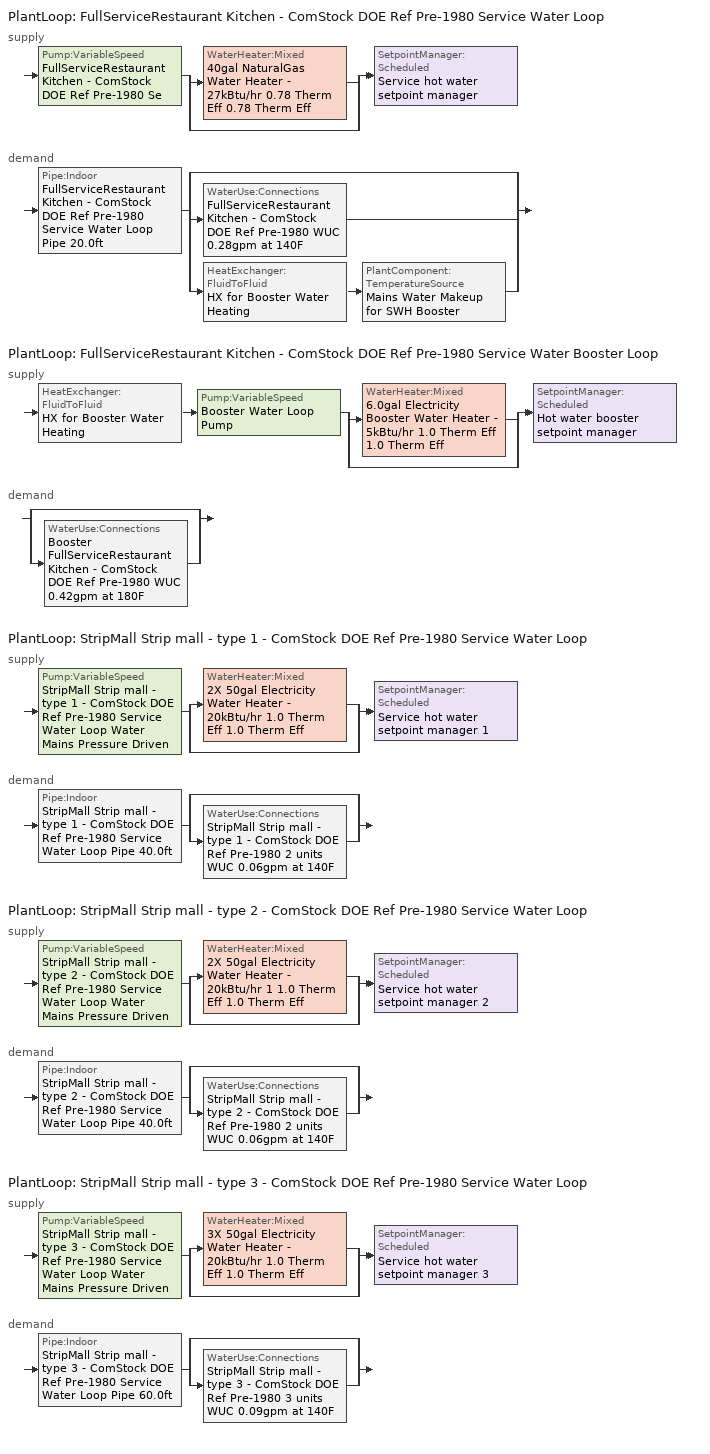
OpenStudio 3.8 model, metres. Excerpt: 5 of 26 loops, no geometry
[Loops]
PlantLoop 'FullServiceRestaurant Kitchen - ComStock DOE Ref Pre-1980 Service Water Loop'
 supply: Pump:VariableSpeed 'FullServiceRestaurant Kitchen - ComStock DOE Ref Pre-1980 Service Water Loop Water Mains Pressure Driven' > split
  | WaterHeater:Mixed '40gal NaturalGas Water Heater - 27kBtu/hr 0.78 Therm Eff 0.78 Therm Eff'
  | bypass
  join > SetpointManager:Scheduled 'Service hot water setpoint manager'
 demand: Pipe:Indoor 'FullServiceRestaurant Kitchen - ComStock DOE Ref Pre-1980 Service Water Loop Pipe 20.0ft' > split
  | bypass
  | WaterUse:Connections 'FullServiceRestaurant Kitchen - ComStock DOE Ref Pre-1980 WUC 0.28gpm at 140F'
  | HeatExchanger:FluidToFluid 'HX for Booster Water Heating' > PlantComponent:TemperatureSource 'Mains Water Makeup for SWH Booster'
PlantLoop 'FullServiceRestaurant Kitchen - ComStock DOE Ref Pre-1980 Service Water Booster Loop'
 supply: HeatExchanger:FluidToFluid 'HX for Booster Water Heating' > Pump:VariableSpeed 'Booster Water Loop Pump' > split
  | WaterHeater:Mixed '6.0gal Electricity Booster Water Heater - 5kBtu/hr 1.0 Therm Eff 1.0 Therm Eff'
  | bypass
  join > SetpointManager:Scheduled 'Hot water booster setpoint manager'
 demand: split
  | bypass
  | WaterUse:Connections 'Booster FullServiceRestaurant Kitchen - ComStock DOE Ref Pre-1980 WUC 0.42gpm at 180F'
PlantLoop 'StripMall Strip mall - type 1 - ComStock DOE Ref Pre-1980 Service Water Loop'
 supply: Pump:VariableSpeed 'StripMall Strip mall - type 1 - ComStock DOE Ref Pre-1980 Service Water Loop Water Mains Pressure Driven' > split
  | WaterHeater:Mixed '2X 50gal Electricity Water Heater - 20kBtu/hr 1.0 Therm Eff 1.0 Therm Eff'
  | bypass
  join > SetpointManager:Scheduled 'Service hot water setpoint manager 1'
 demand: Pipe:Indoor 'StripMall Strip mall - type 1 - ComStock DOE Ref Pre-1980 Service Water Loop Pipe 40.0ft' > split
  | bypass
  | WaterUse:Connections 'StripMall Strip mall - type 1 - ComStock DOE Ref Pre-1980 2 units WUC 0.06gpm at 140F'
PlantLoop 'StripMall Strip mall - type 2 - ComStock DOE Ref Pre-1980 Service Water Loop'
 supply: Pump:VariableSpeed 'StripMall Strip mall - type 2 - ComStock DOE Ref Pre-1980 Service Water Loop Water Mains Pressure Driven' > split
  | WaterHeater:Mixed '2X 50gal Electricity Water Heater - 20kBtu/hr 1 1.0 Therm Eff 1.0 Therm Eff'
  | bypass
  join > SetpointManager:Scheduled 'Service hot water setpoint manager 2'
 demand: Pipe:Indoor 'StripMall Strip mall - type 2 - ComStock DOE Ref Pre-1980 Service Water Loop Pipe 40.0ft' > split
  | bypass
  | WaterUse:Connections 'StripMall Strip mall - type 2 - ComStock DOE Ref Pre-1980 2 units WUC 0.06gpm at 140F'
PlantLoop 'StripMall Strip mall - type 3 - ComStock DOE Ref Pre-1980 Service Water Loop'
 supply: Pump:VariableSpeed 'StripMall Strip mall - type 3 - ComStock DOE Ref Pre-1980 Service Water Loop Water Mains Pressure Driven' > split
  | WaterHeater:Mixed '3X 50gal Electricity Water Heater - 20kBtu/hr 1.0 Therm Eff 1.0 Therm Eff'
  | bypass
  join > SetpointManager:Scheduled 'Service hot water setpoint manager 3'
 demand: Pipe:Indoor 'StripMall Strip mall - type 3 - ComStock DOE Ref Pre-1980 Service Water Loop Pipe 60.0ft' > split
  | bypass
  | WaterUse:Connections 'StripMall Strip mall - type 3 - ComStock DOE Ref Pre-1980 3 units WUC 0.09gpm at 140F'
[SizingPeriod:DesignDay] Barometric Pressure {Pa}=100380; Rain Indicator=No; Snow Indicator=No; Day of Month=21; Daylight Saving Time Indicator=No; Humidity Condition Type=Wetbulb; Dry-Bulb Temperature Range Modifier Type=DefaultMultipliers
Name | Maximum Dry-Bulb Temperature {C} | Daily Dry-Bulb Temperature Range {deltaC} | Wind Speed {m/s} | Wind Direction {deg} | Sky Clearness | Month | Day Type | Wetbulb or DewPoint at Maximum Dry-Bulb {C} | Solar Model Indicator | ASHRAE Clear Sky Optical Depth for Beam Irradiance | ASHRAE Clear Sky Optical Depth for Diffuse Irradiance
Middleton Fld Ann Htg 99% Condns DB 1 | -2.5 | 0 | 0.9 | 320 | 0 | 1 | WinterDesignDay | -2.5 | ASHRAEClearSky
Middleton Fld Ann Htg 99.6% Condns DB 1 | -3.9 | 0 | 0.9 | 320 | 0 | 1 | WinterDesignDay | -3.9 | ASHRAEClearSky
Middleton Fld Ann Htg Wind 99% Condns WS=>MCDB 1 | 15.8 | 0 | 7.7 | 320 | 0 | 1 | WinterDesignDay | 15.8 | ASHRAEClearSky
Middleton Fld April .4% Condns DB=>MCWB 1 | 31.2 | 14.2 | 2.4 | 190 |  | 4 | SummerDesignDay | 20.7 | ASHRAETau | 0.377 | 2.377
Middleton Fld April .4% Condns WB=>MCDB 1 | 27 | 14.2 | 2.4 | 190 |  | 4 | SummerDesignDay | 23 | ASHRAETau | 0.377 | 2.377
Middleton Fld August .4% Condns DB=>MCWB 1 | 37.6 | 10.8 | 2.4 | 190 |  | 8 | SummerDesignDay | 24.6 | ASHRAETau | 0.424 | 2.319
Middleton Fld August .4% Condns WB=>MCDB 1 | 32.3 | 10.8 | 2.4 | 190 |  | 8 | SummerDesignDay | 27.5 | ASHRAETau | 0.424 | 2.319
Middleton Fld December .4% Condns DB=>MCWB 1 | 24.7 | 12.8 | 2.4 | 190 |  | 12 | SummerDesignDay | 18.9 | ASHRAETau | 0.347 | 2.636
Middleton Fld December .4% Condns WB=>MCDB 1 | 22.3 | 12.8 | 2.4 | 190 |  | 12 | SummerDesignDay | 20.7 | ASHRAETau | 0.347 | 2.636
Middleton Fld February .4% Condns DB=>MCWB 1 | 25.2 | 13.2 | 2.4 | 190 |  | 2 | SummerDesignDay | 17.3 | ASHRAETau | 0.353 | 2.549
Middleton Fld February .4% Condns WB=>MCDB 1 | 22.9 | 13.2 | 2.4 | 190 |  | 2 | SummerDesignDay | 20.1 | ASHRAETau | 0.353 | 2.549
Middleton Fld January .4% Condns DB=>MCWB 1 | 24.1 | 12.5 | 2.4 | 190 |  | 1 | SummerDesignDay | 18.9 | ASHRAETau | 0.345 | 2.633
Middleton Fld January .4% Condns WB=>MCDB 1 | 23.3 | 12.5 | 2.4 | 190 |  | 1 | SummerDesignDay | 20.6 | ASHRAETau | 0.345 | 2.633
Middleton Fld July .4% Condns DB=>MCWB 1 | 37.2 | 11.2 | 2.4 | 190 |  | 7 | SummerDesignDay | 24.2 | ASHRAETau | 0.452 | 2.206
Middleton Fld July .4% Condns WB=>MCDB 1 | 32 | 11.2 | 2.4 | 190 |  | 7 | SummerDesignDay | 27.4 | ASHRAETau | 0.452 | 2.206
Middleton Fld June .4% Condns DB=>MCWB 1 | 36.3 | 11.6 | 2.4 | 190 |  | 6 | SummerDesignDay | 23.4 | ASHRAETau | 0.405 | 2.326
Middleton Fld June .4% Condns WB=>MCDB 1 | 31.6 | 11.6 | 2.4 | 190 |  | 6 | SummerDesignDay | 26.3 | ASHRAETau | 0.405 | 2.326
Middleton Fld March .4% Condns DB=>MCWB 1 | 27.9 | 14.1 | 2.4 | 190 |  | 3 | SummerDesignDay | 18.3 | ASHRAETau | 0.365 | 2.479
Middleton Fld March .4% Condns WB=>MCDB 1 | 24.4 | 14.1 | 2.4 | 190 |  | 3 | SummerDesignDay | 21.5 | ASHRAETau | 0.365 | 2.479
Middleton Fld May .4% Condns DB=>MCWB 1 | 33.6 | 13.1 | 2.4 | 190 |  | 5 | SummerDesignDay | 22.3 | ASHRAETau | 0.367 | 2.401
Middleton Fld May .4% Condns WB=>MCDB 1 | 30.1 | 13.1 | 2.4 | 190 |  | 5 | SummerDesignDay | 24.7 | ASHRAETau | 0.367 | 2.401
Middleton Fld November .4% Condns DB=>MCWB 1 | 27.7 | 13.9 | 2.4 | 190 |  | 11 | SummerDesignDay | 20.1 | ASHRAETau | 0.365 | 2.548
Middleton Fld November .4% Condns WB=>MCDB 1 | 24.9 | 13.9 | 2.4 | 190 |  | 11 | SummerDesignDay | 23 | ASHRAETau | 0.365 | 2.548
Middleton Fld October .4% Condns DB=>MCWB 1 | 31.3 | 13.2 | 2.4 | 190 |  | 10 | SummerDesignDay | 21.8 | ASHRAETau | 0.368 | 2.516
Middleton Fld October .4% Condns WB=>MCDB 1 | 28.7 | 13.2 | 2.4 | 190 |  | 10 | SummerDesignDay | 25.1 | ASHRAETau | 0.368 | 2.516
Middleton Fld September .4% Condns DB=>MCWB 1 | 34.1 | 11.5 | 2.4 | 190 |  | 9 | SummerDesignDay | 23.1 | ASHRAETau | 0.398 | 2.431
Middleton Fld September .4% Condns WB=>MCDB 1 | 29.8 | 11.5 | 2.4 | 190 |  | 9 | SummerDesignDay | 25.8 | ASHRAETau | 0.398 | 2.431
[Construction]
Uninsulated copper pipe 0.75in type L: Copper pipe 0.75in type L
Uninsulated copper pipe 0.75in type L 1: Copper pipe 0.75in type L 1
Uninsulated copper pipe 0.75in type L 2: Copper pipe 0.75in type L 2
Uninsulated copper pipe 0.75in type L 3: Copper pipe 0.75in type L 3
[Material] Roughness=Smooth; Thickness {m}=0.001143; Conductivity {W/m-K}=386; Density {kg/m3}=8906.27; Specific Heat {J/kg-K}=385.1856; Thermal Absorptance=0.9; Solar Absorptance=0.7; Visible Absorptance=0.7
Copper pipe 0.75in type L; Copper pipe 0.75in type L 1; Copper pipe 0.75in type L 2; Copper pipe 0.75in type L 3
[WaterUse:Connections] Drain Water Heat Exchanger Type=None; Drain Water Heat Exchanger Destination=Plant
Name | Water Use Equipment Name 1
Booster FullServiceRestaurant Kitchen - ComStock DOE Ref Pre-1980 WUC 0.42gpm at 180F | Booster FullServiceRestaurant Kitchen - ComStock DOE Ref Pre-1980 Service Water Use 0.42gpm at 180F
FullServiceRestaurant Kitchen - ComStock DOE Ref Pre-1980 WUC 0.28gpm at 140F | FullServiceRestaurant Kitchen - ComStock DOE Ref Pre-1980 Service Water Use 0.28gpm at 140F
StripMall Strip mall - type 1 - ComStock DOE Ref Pre-1980 2 units WUC 0.06gpm at 140F | StripMall Strip mall - type 1 - ComStock DOE Ref Pre-1980 2 units Service Water Use 0.06gpm at 140F
StripMall Strip mall - type 2 - ComStock DOE Ref Pre-1980 2 units WUC 0.06gpm at 140F | StripMall Strip mall - type 2 - ComStock DOE Ref Pre-1980 2 units Service Water Use 0.06gpm at 140F
StripMall Strip mall - type 3 - ComStock DOE Ref Pre-1980 3 units WUC 0.09gpm at 140F | StripMall Strip mall - type 3 - ComStock DOE Ref Pre-1980 3 units Service Water Use 0.09gpm at 140F
[WaterUse:Equipment:Definition] Sensible Fraction Schedule=Fraction Sensible - 0.2; Latent Fraction Schedule=Fraction Latent - 0.05
Name | Peak Flow Rate {m3/s} | Target Temperature Schedule
Booster FullServiceRestaurant Kitchen - ComStock DOE Ref Pre-1980 Service Water Use Def 0.42gpm | 2.6688e-05 | Mixed Water At Faucet Temp - 180F
FullServiceRestaurant Kitchen - ComStock DOE Ref Pre-1980 Service Water Use Def 0.28gpm | 1.7792e-05 | Mixed Water At Faucet Temp - 140F
StripMall Strip mall - type 1 - ComStock DOE Ref Pre-1980 2 units Service Water Use Def 0.06gpm; StripMall Strip mall - type 2 - ComStock DOE Ref Pre-1980 2 units Service Water Use Def 0.06gpm | 3.78541e-06 | Mixed Water At Faucet Temp - 140F
StripMall Strip mall - type 3 - ComStock DOE Ref Pre-1980 3 units Service Water Use Def 0.09gpm | 5.67812e-06 | Mixed Water At Faucet Temp - 140F
[WaterUse:Equipment]
Name | Water Use Equipment Definition | Flow Rate Fraction Schedule
Booster FullServiceRestaurant Kitchen - ComStock DOE Ref Pre-1980 Service Water Use 0.42gpm at 180F | Booster FullServiceRestaurant Kitchen - ComStock DOE Ref Pre-1980 Service Water Use Def 0.42gpm | RestaurantSitDown BLDG_SWH_SCH
FullServiceRestaurant Kitchen - ComStock DOE Ref Pre-1980 Service Water Use 0.28gpm at 140F | FullServiceRestaurant Kitchen - ComStock DOE Ref Pre-1980 Service Water Use Def 0.28gpm | RestaurantSitDown BLDG_SWH_SCH
StripMall Strip mall - type 1 - ComStock DOE Ref Pre-1980 2 units Service Water Use 0.06gpm at 140F | StripMall Strip mall - type 1 - ComStock DOE Ref Pre-1980 2 units Service Water Use Def 0.06gpm | RetailStripmall Type1_SWH_SCH
StripMall Strip mall - type 2 - ComStock DOE Ref Pre-1980 2 units Service Water Use 0.06gpm at 140F | StripMall Strip mall - type 2 - ComStock DOE Ref Pre-1980 2 units Service Water Use Def 0.06gpm | RetailStripmall Type2_SWH_SCH
StripMall Strip mall - type 3 - ComStock DOE Ref Pre-1980 3 units Service Water Use 0.09gpm at 140F | StripMall Strip mall - type 3 - ComStock DOE Ref Pre-1980 3 units Service Water Use Def 0.09gpm | RetailStripmall Type3_SWH_SCH
[PlantLoop] Glycol Concentration=0; Load Distribution Scheme=Optimal
Name | Maximum Loop Temperature {C} | Minimum Loop Temperature {C} | Maximum Loop Flow Rate {m3/s} | Plant Loop Volume {m3}
FullServiceRestaurant Kitchen - ComStock DOE Ref Pre-1980 Service Water Loop | 60 | 10 | 0.000240192 | 0.028823
FullServiceRestaurant Kitchen - ComStock DOE Ref Pre-1980 Service Water Booster Loop |  |  | 2.6688e-05 | 0.00320255
StripMall Strip mall - type 1 - ComStock DOE Ref Pre-1980 Service Water Loop; StripMall Strip mall - type 2 - ComStock DOE Ref Pre-1980 Service Water Loop | 60 | 10 | 3.78541e-06 | 0.000454249
StripMall Strip mall - type 3 - ComStock DOE Ref Pre-1980 Service Water Loop | 60 | 10 | 5.67812e-06 | 0.000681374
[Sizing:Plant] Loop Type=Heating; Loop Design Temperature Difference {deltaC}=5; Sizing Option=NonCoincident; Zone Timesteps in Averaging Window=1; Coincident Sizing Factor Mode=None
Name | Design Loop Exit Temperature {C}
FullServiceRestaurant Kitchen - ComStock DOE Ref Pre-1980 Service Water Loop; StripMall Strip mall - type 1 - ComStock DOE Ref Pre-1980 Service Water Loop; StripMall Strip mall - type 2 - ComStock DOE Ref Pre-1980 Service Water Loop; StripMall Strip mall - type 3 - ComStock DOE Ref Pre-1980 Service Water Loop | 60
FullServiceRestaurant Kitchen - ComStock DOE Ref Pre-1980 Service Water Booster Loop | 82.2222
[SetpointManager:Scheduled] Control Variable=Temperature
Name | Schedule | Setpoint Node or NodeList
Service hot water setpoint manager | Service Water Loop Temp - 140F | FullServiceRestaurant Kitchen - ComStock DOE Ref Pre-1980 Service Water Loop Supply Outlet Node
Hot water booster setpoint manager | Service Water Booster Temp - 180.00000000000006F | FullServiceRestaurant Kitchen - ComStock DOE Ref Pre-1980 Service Water Booster Loop Supply Outlet Node
Service hot water setpoint manager 1 | Service Water Loop Temp - 140F | StripMall Strip mall - type 1 - ComStock DOE Ref Pre-1980 Service Water Loop Supply Outlet Node
Service hot water setpoint manager 2 | Service Water Loop Temp - 140F | StripMall Strip mall - type 2 - ComStock DOE Ref Pre-1980 Service Water Loop Supply Outlet Node
Service hot water setpoint manager 3 | Service Water Loop Temp - 140F | StripMall Strip mall - type 3 - ComStock DOE Ref Pre-1980 Service Water Loop Supply Outlet Node
[Pump:VariableSpeed] Coefficient 1 of the Part Load Performance Curve=0; Coefficient 2 of the Part Load Performance Curve=3.2485; Coefficient 3 of the Part Load Performance Curve=-4.7443; Coefficient 4 of the Part Load Performance Curve=2.5294; Pump Control Type=Intermittent; Skin Loss Radiative Fraction=0.5; Design Power Sizing Method=PowerPerFlowPerPressure; Design Electric Power per Unit Flow Rate {W/(m3/s)}=348701.1; Design Shaft Power per Unit Flow Rate per Unit Head {W-s/m3-Pa}=1.28205; Design Minimum Flow Rate Fraction=0
Name | Rated Flow Rate {m3/s} | Rated Pump Head {Pa} | Rated Power Consumption {W} | Motor Efficiency | Minimum Flow Rate {m3/s}
FullServiceRestaurant Kitchen - ComStock DOE Ref Pre-1980 Service Water Loop Water Mains Pressure Driven | 0.000240192 | 0.001 | 3.73258e-07 | 0.825
Booster Water Loop Pump | 2.6688e-05 | 0 | 0 | 1 | 0
StripMall Strip mall - type 1 - ComStock DOE Ref Pre-1980 Service Water Loop Water Mains Pressure Driven; StripMall Strip mall - type 2 - ComStock DOE Ref Pre-1980 Service Water Loop Water Mains Pressure Driven | 3.78541e-06 | 0.001 | 5.88254e-09 | 0.825
StripMall Strip mall - type 3 - ComStock DOE Ref Pre-1980 Service Water Loop Water Mains Pressure Driven | 5.67812e-06 | 0.001 | 8.8238e-09 | 0.825
[WaterHeater:Mixed] Deadband Temperature Difference {deltaC}=2; Heater Control Type=Cycle; Off Cycle Parasitic Fuel Consumption Rate {W}=0; Off Cycle Parasitic Heat Fraction to Tank=0; On Cycle Parasitic Fuel Consumption Rate {W}=0; On Cycle Parasitic Heat Fraction to Tank=0; Ambient Temperature Indicator=Schedule; Use Side Effectiveness=1; Source Side Effectiveness=1; Use Side Design Flow Rate {m3/s}=autosize; Source Side Design Flow Rate {m3/s}=autosize; Indirect Water Heating Recovery Time {hr}=1.5; Source Side Flow Control Mode=IndirectHeatPrimarySetpoint
Name | Tank Volume {m3} | Setpoint Temperature Schedule | Maximum Temperature Limit {C} | Heater Maximum Capacity {W} | Heater Fuel Type | Heater Thermal Efficiency | Off Cycle Parasitic Fuel Type | On Cycle Parasitic Fuel Type | Ambient Temperature Schedule | Off Cycle Loss Coefficient to Ambient Temperature {W/K} | On Cycle Loss Coefficient to Ambient Temperature {W/K}
40gal NaturalGas Water Heater - 27kBtu/hr 0.78 Therm Eff 0.78 Therm Eff | 0.151416 | Service Water Loop Temp - 140F | 60 | 7810.28 | NaturalGas | 0.78 | NaturalGas | NaturalGas | Water Heater Ambient Temp Schedule - 70.0f | 5.99799 | 5.99799
6.0gal Electricity Booster Water Heater - 5kBtu/hr 1.0 Therm Eff 1.0 Therm Eff | 0.0227125 | Service Water Booster Temp - 180.00000000000006F | 82.2222 | 1499.57 | Electricity | 1 | Electricity | Electricity | Water Heater Ambient Temp Schedule - 70.0 | 2.26162 | 2.26162
2X 50gal Electricity Water Heater - 20kBtu/hr 1.0 Therm Eff 1.0 Therm Eff; 2X 50gal Electricity Water Heater - 20kBtu/hr 1 1.0 Therm Eff 1.0 Therm Eff | 0.378541 | Service Water Loop Temp - 140F | 60 | 11722.8 | Electricity | 1 | Electricity | Electricity | Water Heater Ambient Temp Schedule - 70.0f | 2.10637 | 2.10637
3X 50gal Electricity Water Heater - 20kBtu/hr 1.0 Therm Eff 1.0 Therm Eff | 0.567812 | Service Water Loop Temp - 140F | 60 | 17584.3 | Electricity | 1 | Electricity | Electricity | Water Heater Ambient Temp Schedule - 70.0f | 2.10637 | 2.10637
[WaterHeater:Sizing] Design Mode=PeakDraw; Time Storage Can Meet Peak Draw {hr}=0.538503; Time for Tank Recovery {hr}=0; Nominal Tank Volume for Autosizing Plant Connections {m3}=1
40gal NaturalGas Water Heater - 27kBtu/hr 0.78 Therm Eff 0.78 Therm Eff; 6.0gal Electricity Booster Water Heater - 5kBtu/hr 1.0 Therm Eff 1.0 Therm Eff; 2X 50gal Electricity Water Heater - 20kBtu/hr 1.0 Therm Eff 1.0 Therm Eff; 2X 50gal Electricity Water Heater - 20kBtu/hr 1 1.0 Therm Eff 1.0 Therm Eff; 3X 50gal Electricity Water Heater - 20kBtu/hr 1.0 Therm Eff 1.0 Therm Eff
[Pipe:Indoor] Environment Type=Schedule; Ambient Temperature Schedule=Temporary Pipe Indoor Ambient Temp 90.5F; Pipe Inside Diameter {m}=0.019939
Name | Construction | Ambient Air Velocity Schedule | Pipe Length {m}
FullServiceRestaurant Kitchen - ComStock DOE Ref Pre-1980 Service Water Loop Pipe 20.0ft | Uninsulated copper pipe 0.75in type L | FullServiceRestaurant Kitchen - ComStock DOE Ref Pre-1980 Service Water Loop Piping Air Velocity - 0.67mph | 6.096
StripMall Strip mall - type 1 - ComStock DOE Ref Pre-1980 Service Water Loop Pipe 40.0ft | Uninsulated copper pipe 0.75in type L 1 | StripMall Strip mall - type 1 - ComStock DOE Ref Pre-1980 Service Water Loop Piping Air Velocity - 0.67mph | 12.192
StripMall Strip mall - type 2 - ComStock DOE Ref Pre-1980 Service Water Loop Pipe 40.0ft | Uninsulated copper pipe 0.75in type L 2 | StripMall Strip mall - type 2 - ComStock DOE Ref Pre-1980 Service Water Loop Piping Air Velocity - 0.67mph | 12.192
StripMall Strip mall - type 3 - ComStock DOE Ref Pre-1980 Service Water Loop Pipe 60.0ft | Uninsulated copper pipe 0.75in type L 3 | StripMall Strip mall - type 3 - ComStock DOE Ref Pre-1980 Service Water Loop Piping Air Velocity - 0.67mph | 18.288
[HeatExchanger:FluidToFluid]
HX for Booster Water Heating: Loop Demand Side Design Flow Rate {m3/s}=2.6688e-05; Loop Supply Side Design Flow Rate {m3/s}=2.6688e-05; Heat Exchange Model Type=Ideal; Heat Exchanger U-Factor Times Area Value {W/K}=32.5227; Control Type=UncontrolledOn; Minimum Temperature Difference to Activate Heat Exchanger {deltaC}=0.01; Heat Transfer Metering End Use Type=LoopToLoop; Component Override Cooling Control Temperature Mode=Loop; Sizing Factor=1; Operation Minimum Temperature Limit {C}=0; Operation Maximum Temperature Limit {C}=100
[PlantComponent:TemperatureSource]
Mains Water Makeup for SWH Booster: Design Volume Flow Rate {m3/s}=0.000240192; Temperature Specification Type=Scheduled; Source Temperature {C}=8; Source Temperature Schedule=Mains Water Temperature
[EnergyManagementSystem:Sensor]
Mains_Water_Temp_Sen: Output Variable or Output Meter Index Key=Environment; Output Variable or Output Meter=Site Mains Water Temperature
[EnergyManagementSystem:Actuator]
Mains_Water_Temp_Act: Actuated Component=Mains Water Temperature; Actuated Component Type=Schedule:Constant; Actuated Component Control Type=Schedule Value
[EnergyManagementSystem:Program]
Mains_Water_Prg: SET Mains_Water_Temp_Act = Mains_Water_Temp_Sen
[EnergyManagementSystem:ProgramCallingManager]
Mains_Water_Prg_Mgr: BeginTimestepBeforePredictor; Mains_Water_Prg
[AvailabilityManager:NightCycle] Applicability Schedule=Always On Discrete; Control Type=CycleOnAny; Thermostat Tolerance {deltaC}=1; Cycling Run Time {s}=3600
Availability Manager Night Cycle 1; Availability Manager Night Cycle 2; Availability Manager Night Cycle 3; Availability Manager Night Cycle 4; Availability Manager Night Cycle 5; Availability Manager Night Cycle 6; Availability Manager Night Cycle 7; Availability Manager Night Cycle 8; Availability Manager Night Cycle 9; Availability Manager Night Cycle 10; Availability Manager Night Cycle 11; Availability Manager Night Cycle 12; Availability Manager Night Cycle 13; Availability Manager Night Cycle 14; Availability Manager Night Cycle 15; Availability Manager Night Cycle 16; Availability Manager Night Cycle 17; Availability Manager Night Cycle 18; Availability Manager Night Cycle 19; Availability Manager Night Cycle 20; Availability Manager Night Cycle 21
[Schedule:Ruleset]
Name | Default Day Schedule | Summer Design Day Schedule | Winter Design Day Schedule
RestaurantSitDown BLDG_SWH_SCH | RestaurantSitDown BLDG_SWH_SCH Default | RestaurantSitDown BLDG_SWH_SCH Summer Design Day | RestaurantSitDown BLDG_SWH_SCH Winter Design Day
Fraction Sensible - 0.2 | Fraction Sensible - 0.2 Default
Fraction Latent - 0.05 | Fraction Latent - 0.05 Default
Mixed Water At Faucet Temp - 180F | Mixed Water At Faucet Temp - 180F Default
Mixed Water At Faucet Temp - 140F | Mixed Water At Faucet Temp - 140F Default
Service Water Loop Temp - 140F | Service Water Loop Temp - 140F Default
Water Heater Ambient Temp Schedule - 70.0f | Water Heater Ambient Temp Schedule - 70.0f Default
FullServiceRestaurant Kitchen - ComStock DOE Ref Pre-1980 Service Water Loop Piping Air Velocity - 0.67mph | FullServiceRestaurant Kitchen - ComStock DOE Ref Pre-1980 Service Water Loop Piping Air Velocity - 0.67mph Default
Service Water Booster Temp - 180.00000000000006F | Service Water Booster Temp - 180.00000000000006F Default
Water Heater Ambient Temp Schedule - 70.0 | Water Heater Ambient Temp Schedule - 70.0 Default
RetailStripmall Type1_SWH_SCH | RetailStripmall Type1_SWH_SCH Default | RetailStripmall Type1_SWH_SCH Summer Design Day | RetailStripmall Type1_SWH_SCH Winter Design Day
StripMall Strip mall - type 1 - ComStock DOE Ref Pre-1980 Service Water Loop Piping Air Velocity - 0.67mph | StripMall Strip mall - type 1 - ComStock DOE Ref Pre-1980 Service Water Loop Piping Air Velocity - 0.67mph Default
RetailStripmall Type2_SWH_SCH | RetailStripmall Type2_SWH_SCH Default | RetailStripmall Type2_SWH_SCH Summer Design Day | RetailStripmall Type2_SWH_SCH Winter Design Day
StripMall Strip mall - type 2 - ComStock DOE Ref Pre-1980 Service Water Loop Piping Air Velocity - 0.67mph | StripMall Strip mall - type 2 - ComStock DOE Ref Pre-1980 Service Water Loop Piping Air Velocity - 0.67mph Default
RetailStripmall Type3_SWH_SCH | RetailStripmall Type3_SWH_SCH Default | RetailStripmall Type3_SWH_SCH Summer Design Day | RetailStripmall Type3_SWH_SCH Winter Design Day
StripMall Strip mall - type 3 - ComStock DOE Ref Pre-1980 Service Water Loop Piping Air Velocity - 0.67mph | StripMall Strip mall - type 3 - ComStock DOE Ref Pre-1980 Service Water Loop Piping Air Velocity - 0.67mph Default
[Schedule:Day]
RestaurantSitDown BLDG_SWH_SCH Default: Average, 7, 0, 0, 7, 15, 0.009375, 7, 30, 0.01875, 7, 45, 0.028125, 8, 0, 0.0375, 8, 15, 0.046875, 8, 30, 0.05625, 8, 45, 0.065625, 9, 0, 0.075, 9, 15, 0.084375, 9, 30, 0.09375, 9, 45, 0.103125, 10, 0, 0.1125, 10, 15, 0.121875, 10, 30, 0.13125, 10, 45, 0.140625, 11, 0, 0.15, 11, 37, 0.15, 11, 52, 0.484615, 12, 7, 0.469231, 12, 22, 0.453846, 12, 37, 0.438462, 12, 52, 0.423077, 13, 7, 0.407692, 13, 15, 0.4, 13, 30, 0.3875, 13, 45, 0.375, 14, 0, 0.3625, 14, 15, 0.35, 14, 30, 0.3375, 14, 45, 0.325, 15, 0, 0.3125, 15, 15, 0.3, 16, 45, 0.3, 16, 52, 0.4, 17, 0, 0.5, 17, 15, 0.475, 17, 30, 0.45, 17, 45, 0.425, 18, 0, 0.4, 18, 15, 0.425, 18, 30, 0.45, 18, 45, 0.475, 19, 0, 0.5, 19, 15, 0.475, 19, 30, 0.45, 19, 45, 0.425, 20, 0, 0.4, 20, 15, 0.35, 20, 30, 0.3, 20, 45, 0.25, 21, 0, 0.2, 21, 15, 0.2125, 21, 30, 0.225, 21, 45, 0.2375, 22, 0, 0.25, 22, 15, 0.1875, 22, 30, 0.125, 22, 45, 0.0625, 23, 0, 0, 24, 0, 0
RestaurantSitDown BLDG_SWH_SCH Summer Design Day: No, 1, 0, 0.2, 6, 0, 0, 7, 0, 0.15, 8, 0, 0.6, 9, 0, 0.55, 10, 0, 0.45, 11, 0, 0.4, 12, 0, 0.45, 13, 0, 0.4, 14, 0, 0.35, 17, 0, 0.3, 18, 0, 0.4, 19, 0, 0.55, 20, 0, 0.6, 21, 0, 0.5, 22, 0, 0.55, 23, 0, 0.45, 24, 0, 0.25
RestaurantSitDown BLDG_SWH_SCH SmrDsn|Wkdy Day: Average, 0, 15, 0.15, 0, 30, 0.1, 0, 45, 0.05, 1, 0, 0, 1, 45, 0, 2, 0, 0.0375, 2, 15, 0.075, 2, 30, 0.1125, 2, 45, 0.15, 3, 0, 0.2625, 3, 15, 0.375, 3, 30, 0.4875, 3, 45, 0.6, 4, 0, 0.5875, 4, 15, 0.575, 4, 30, 0.5625, 4, 45, 0.55, 5, 0, 0.525, 5, 15, 0.5, 5, 30, 0.475, 5, 45, 0.45, 6, 0, 0.4375, 6, 15, 0.425, 6, 30, 0.4125, 6, 45, 0.4, 7, 0, 0.404762, 7, 15, 0.409524, 7, 30, 0.414286, 7, 45, 0.419048, 8, 0, 0.42381, 8, 15, 0.428571, 8, 30, 0.433333, 8, 45, 0.438095, 9, 0, 0.442857, 9, 15, 0.447619, 9, 22, 0.45, 9, 37, 0.4375, 9, 52, 0.425, 10, 7, 0.4125, 10, 22, 0.4, 10, 37, 0.3875, 10, 52, 0.375, 11, 7, 0.3625, 11, 22, 0.35, 11, 37, 0.3375, 11, 52, 0.325, 12, 7, 0.3125, 12, 22, 0.3, 14, 22, 0.3, 14, 37, 0.325, 14, 52, 0.35, 15, 7, 0.375, 15, 22, 0.4, 15, 37, 0.414286, 15, 52, 0.428571, 16, 7, 0.442857, 16, 22, 0.457143, 16, 37, 0.471429, 16, 52, 0.485714, 17, 7, 0.5, 17, 22, 0.514286, 17, 37, 0.528571, 17, 52, 0.542857, 18, 0, 0.55, 18, 15, 0.5625, 18, 30, 0.575, 18, 45, 0.5875, 19, 0, 0.6, 19, 15, 0.575, 19, 30, 0.55, 19, 45, 0.525, 20, 0, 0.5, 20, 15, 0.5125, 20, 30, 0.525, 20, 45, 0.5375, 21, 0, 0.55, 21, 15, 0.525, 21, 30, 0.5, 21, 45, 0.475, 22, 0, 0.45, 22, 15, 0.4, 22, 30, 0.35, 22, 45, 0.3, 23, 0, 0.25, 23, 15, 0.2375, 23, 30, 0.225, 23, 45, 0.2125, 24, 0, 0.2
RestaurantSitDown BLDG_SWH_SCH Winter Design Day: No, 1, 0, 0.2, 6, 0, 0, 9, 0, 0.15, 10, 0, 0.5, 11, 0, 0.45, 13, 0, 0.5, 14, 0, 0.45, 16, 0, 0.4, 17, 0, 0.35, 18, 0, 0.4, 20, 0, 0.55, 21, 0, 0.5, 22, 0, 0.55, 23, 0, 0.4, 24, 0, 0.3
RestaurantSitDown BLDG_SWH_SCH WntrDsn|Sat Day: Average, 7, 30, 0, 7, 45, 0.0125, 8, 0, 0.025, 8, 15, 0.0375, 8, 30, 0.05, 8, 45, 0.0625, 9, 0, 0.075, 9, 15, 0.0875, 9, 30, 0.1, 9, 45, 0.1125, 10, 0, 0.125, 10, 15, 0.1375, 10, 30, 0.15, 11, 30, 0.15, 11, 45, 0.2375, 12, 0, 0.325, 12, 15, 0.4125, 12, 30, 0.5, 12, 45, 0.483333, 13, 0, 0.466667, 13, 15, 0.45, 13, 30, 0.4375, 13, 45, 0.425, 14, 0, 0.4125, 14, 15, 0.4, 15, 15, 0.4, 15, 30, 0.3875, 15, 45, 0.375, 16, 0, 0.3625, 16, 15, 0.35, 16, 30, 0.533333, 16, 45, 0.516667, 17, 0, 0.5, 17, 15, 0.5125, 17, 30, 0.525, 17, 45, 0.5375, 18, 0, 0.55, 18, 15, 0.5125, 18, 30, 0.475, 18, 45, 0.4375, 19, 0, 0.4, 19, 15, 0.375, 19, 30, 0.35, 19, 45, 0.325, 20, 0, 0.3, 20, 15, 0.275, 20, 30, 0.25, 20, 45, 0.225, 21, 0, 0.2, 21, 15, 0.15, 21, 30, 0.1, 21, 45, 0.05, 22, 0, 0, 24, 0, 0
Fraction Sensible - 0.2 Default: No, 24, 0, 0.2
Fraction Latent - 0.05 Default: No, 24, 0, 0.05
Mixed Water At Faucet Temp - 180F Default; Service Water Booster Temp - 180.00000000000006F Default: No, 24, 0, 82.2222
Mixed Water At Faucet Temp - 140F Default; Service Water Loop Temp - 140F Default: No, 24, 0, 60
Water Heater Ambient Temp Schedule - 70.0f Default; Water Heater Ambient Temp Schedule - 70.0 Default: No, 24, 0, 21.1111
FullServiceRestaurant Kitchen - ComStock DOE Ref Pre-1980 Service Water Loop Piping Air Velocity - 0.67mph Default; StripMall Strip mall - type 1 - ComStock DOE Ref Pre-1980 Service Water Loop Piping Air Velocity - 0.67mph Default; StripMall Strip mall - type 2 - ComStock DOE Ref Pre-1980 Service Water Loop Piping Air Velocity - 0.67mph Default; StripMall Strip mall - type 3 - ComStock DOE Ref Pre-1980 Service Water Loop Piping Air Velocity - 0.67mph Default: No, 24, 0, 0.3
RetailStripmall Type1_SWH_SCH Default: Average, 10, 30, 0, 10, 45, 0.025, 11, 0, 0.05, 11, 15, 0.075, 11, 30, 0.1, 11, 45, 0.11, 12, 0, 0.12, 12, 15, 0.13, 12, 30, 0.14, 12, 37, 0.29, 12, 45, 0.36, 13, 45, 0.36, 14, 0, 0.355, 14, 15, 0.35, 14, 30, 0.345, 14, 45, 0.34, 15, 0, 0.3425, 15, 15, 0.345, 15, 30, 0.3475, 15, 45, 0.35, 16, 0, 0.355, 16, 15, 0.36, 16, 30, 0.365, 16, 45, 0.37, 16, 52, 0.34, 17, 0, 0.27, 17, 15, 0.255, 17, 30, 0.24, 17, 45, 0.225, 18, 0, 0.21, 18, 15, 0.1975, 18, 30, 0.185, 18, 45, 0.1725, 19, 0, 0.16, 20, 0, 0.16, 20, 15, 0.145, 20, 30, 0.13, 20, 45, 0.115, 21, 0, 0.1, 21, 15, 0.075, 21, 30, 0.05, 21, 45, 0.025, 22, 0, 0, 24, 0, 0
RetailStripmall Type1_SWH_SCH Summer Design Day: No, 7, 0, 0, 9, 0, 0.04, 10, 0, 0.15, 11, 0, 0.23, 12, 0, 0.32, 13, 0, 0.41, 14, 0, 0.62, 15, 0, 0.6, 16, 0, 0.55, 17, 0, 0.45, 18, 0, 0.5, 19, 0, 0.46, 20, 0, 0.47, 21, 0, 0.34, 22, 0, 0.33, 23, 0, 0.23, 24, 0, 0.13
RetailStripmall Type1_SWH_SCH SmrDsn|Mon|Tue|Wed|Thu Day: Average, 2, 15, 0, 2, 30, 0.005, 2, 45, 0.01, 3, 0, 0.015, 3, 15, 0.02, 3, 30, 0.025, 3, 45, 0.03, 4, 0, 0.035, 4, 15, 0.04, 4, 45, 0.04, 5, 0, 0.0675, 5, 15, 0.095, 5, 30, 0.1225, 5, 45, 0.15, 6, 0, 0.17, 6, 15, 0.19, 6, 30, 0.21, 6, 45, 0.23, 7, 0, 0.238571, 7, 15, 0.247143, 7, 30, 0.255714, 7, 45, 0.264286, 8, 0, 0.272857, 8, 15, 0.281429, 8, 30, 0.29, 8, 45, 0.298571, 9, 0, 0.307143, 9, 15, 0.315714, 9, 22, 0.32, 9, 37, 0.3425, 9, 52, 0.365, 10, 7, 0.3875, 10, 22, 0.41, 10, 37, 0.4625, 10, 52, 0.515, 11, 7, 0.5675, 11, 22, 0.62, 11, 37, 0.615, 11, 52, 0.61, 12, 7, 0.605, 12, 22, 0.6, 12, 37, 0.5875, 12, 52, 0.575, 13, 7, 0.5625, 13, 22, 0.55, 13, 37, 0.525, 13, 52, 0.5, 14, 7, 0.475, 14, 22, 0.45, 14, 37, 0.4625, 14, 52, 0.475, 15, 7, 0.4875, 15, 22, 0.5, 15, 37, 0.49619, 15, 52, 0.492381, 16, 7, 0.488571, 16, 22, 0.484762, 16, 37, 0.480952, 16, 52, 0.477143, 17, 7, 0.473333, 17, 22, 0.469524, 17, 37, 0.465714, 17, 52, 0.461905, 18, 0, 0.46, 18, 15, 0.4625, 18, 30, 0.465, 18, 45, 0.4675, 19, 0, 0.47, 19, 15, 0.4375, 19, 30, 0.405, 19, 45, 0.3725, 20, 0, 0.34, 20, 15, 0.3375, 20, 30, 0.335, 20, 45, 0.3325, 21, 0, 0.33, 21, 15, 0.305, 21, 30, 0.28, 21, 45, 0.255, 22, 0, 0.23, 22, 15, 0.205, 22, 30, 0.18, 22, 45, 0.155, 23, 0, 0.13, 23, 15, 0.0975, 23, 30, 0.065, 23, 45, 0.0325, 24, 0, 0
RetailStripmall Type1_SWH_SCH Winter Design Day: No, 1, 0, 0.13, 9, 0, 0, 10, 0, 0.2, 11, 0, 0.23, 12, 0, 0.32, 13, 0, 0.41, 14, 0, 0.65, 15, 0, 0.6, 16, 0, 0.55, 17, 0, 0.45, 18, 0, 0.5, 19, 0, 0.46, 20, 0, 0.47, 21, 0, 0.34, 22, 0, 0.33, 23, 0, 0.23, 24, 0, 0.13
RetailStripmall Type1_SWH_SCH WntrDsn|Sat|Fri Day; autogen Schedule Rule 24 2_day_sch: Average, 0, 30, 0.13, 0, 45, 0.0975, 1, 0, 0.065, 1, 15, 0.0325, 1, 30, 0, 8, 30, 0, 8, 45, 0.05, 9, 0, 0.1, 9, 15, 0.15, 9, 30, 0.2, 9, 45, 0.2075, 10, 0, 0.215, 10, 15, 0.2225, 10, 30, 0.23, 10, 45, 0.2525, 11, 0, 0.275, 11, 15, 0.2975, 11, 30, 0.32, 11, 45, 0.3425, 12, 0, 0.365, 12, 15, 0.3875, 12, 30, 0.41, 12, 45, 0.47, 13, 0, 0.53, 13, 15, 0.59, 13, 30, 0.65, 13, 45, 0.6375, 14, 0, 0.625, 14, 15, 0.6125, 14, 30, 0.6, 14, 45, 0.5875, 15, 0, 0.575, 15, 15, 0.5625, 15, 30, 0.55, 15, 45, 0.525, 16, 0, 0.5, 16, 15, 0.475, 16, 30, 0.45, 16, 45, 0.4625, 17, 0, 0.475, 17, 15, 0.4875, 17, 30, 0.5, 17, 45, 0.49, 18, 0, 0.48, 18, 15, 0.47, 18, 30, 0.46, 18, 45, 0.4625, 19, 0, 0.465, 19, 15, 0.4675, 19, 30, 0.47, 19, 45, 0.4375, 20, 0, 0.405, 20, 15, 0.3725, 20, 30, 0.34, 20, 45, 0.3375, 21, 0, 0.335, 21, 15, 0.3325, 21, 30, 0.33, 21, 45, 0.305, 22, 0, 0.28, 22, 15, 0.255, 22, 30, 0.23, 22, 45, 0.205, 23, 0, 0.18, 23, 15, 0.155, 23, 30, 0.13, 24, 0, 0.13
RetailStripmall Type2_SWH_SCH Default: Average, 11, 30, 0, 11, 45, 0.03, 12, 0, 0.06, 12, 15, 0.09, 12, 30, 0.12, 12, 37, 0.14, 12, 45, 0.33, 13, 0, 0.3475, 13, 15, 0.365, 13, 30, 0.3825, 13, 45, 0.4, 14, 0, 0.39, 14, 15, 0.38, 14, 30, 0.37, 14, 45, 0.36, 15, 0, 0.3625, 15, 15, 0.365, 15, 30, 0.3675, 15, 45, 0.37, 16, 0, 0.365, 16, 15, 0.36, 16, 30, 0.355, 16, 45, 0.35, 16, 52, 0.37, 24, 0, 0
RetailStripmall Type2_SWH_SCH Summer Design Day: No, 8, 0, 0, 9, 0, 0.15, 10, 0, 0.23, 11, 0, 0.32, 12, 0, 0.41, 13, 0, 0.57, 14, 0, 0.62, 15, 0, 0.61, 16, 0, 0.5, 17, 0, 0.45, 18, 0, 0.46, 19, 0, 0.47, 20, 0, 0.42, 21, 0, 0.34, 24, 0, 0
RetailStripmall Type2_SWH_SCH SmrDsn|Wkdy Day: Average, 3, 45, 0, 4, 0, 0.0375, 4, 15, 0.075, 4, 30, 0.1125, 4, 45, 0.15, 5, 0, 0.17, 5, 15, 0.19, 5, 30, 0.21, 5, 45, 0.23, 6, 0, 0.2525, 6, 15, 0.275, 6, 30, 0.2975, 6, 45, 0.32, 7, 0, 0.328571, 7, 15, 0.337143, 7, 30, 0.345714, 7, 45, 0.354286, 8, 0, 0.362857, 8, 15, 0.371429, 8, 30, 0.38, 8, 45, 0.388571, 9, 0, 0.397143, 9, 15, 0.405714, 9, 22, 0.41, 9, 37, 0.45, 9, 52, 0.49, 10, 7, 0.53, 10, 22, 0.57, 10, 37, 0.5825, 10, 52, 0.595, 11, 7, 0.6075, 11, 22, 0.62, 11, 37, 0.6175, 11, 52, 0.615, 12, 7, 0.6125, 12, 22, 0.61, 12, 37, 0.5825, 12, 52, 0.555, 13, 7, 0.5275, 13, 22, 0.5, 13, 37, 0.4875, 13, 52, 0.475, 14, 7, 0.4625, 14, 22, 0.45, 14, 37, 0.4525, 14, 52, 0.455, 15, 7, 0.4575, 15, 22, 0.46, 15, 37, 0.460952, 15, 52, 0.461905, 16, 7, 0.462857, 16, 22, 0.46381, 16, 37, 0.464762, 16, 52, 0.465714, 17, 7, 0.466667, 17, 22, 0.467619, 17, 37, 0.468571, 17, 52, 0.469524, 18, 0, 0.47, 18, 15, 0.4575, 18, 30, 0.445, 18, 45, 0.4325, 19, 0, 0.42, 19, 15, 0.4, 19, 30, 0.38, 19, 45, 0.36, 20, 0, 0.34, 20, 15, 0.255, 20, 30, 0.17, 20, 45, 0.085, 21, 0, 0, 24, 0, 0
RetailStripmall Type2_SWH_SCH Winter Design Day: No, 8, 0, 0, 9, 0, 0.2, 10, 0, 0.24, 11, 0, 0.27, 12, 0, 0.42, 13, 0, 0.54, 14, 0, 0.62, 15, 0, 0.6, 16, 0, 0.5, 17, 0, 0.48, 18, 0, 0.47, 19, 0, 0.34, 24, 0, 0
RetailStripmall Type2_SWH_SCH WntrDsn|Sat Day: Average, 10, 30, 0, 10, 45, 0.05, 11, 0, 0.1, 11, 15, 0.15, 11, 30, 0.2, 11, 45, 0.21, 12, 0, 0.22, 12, 15, 0.23, 12, 30, 0.24, 12, 45, 0.566667, 13, 0, 0.593333, 13, 15, 0.62, 13, 30, 0.615, 13, 45, 0.61, 14, 0, 0.605, 14, 15, 0.6, 14, 30, 0.575, 14, 45, 0.55, 15, 0, 0.525, 15, 15, 0.5, 15, 30, 0.495, 15, 45, 0.49, 16, 0, 0.485, 16, 15, 0.48, 24, 0, 0
RetailStripmall Type3_SWH_SCH Default: Average, 0, 7, 0.185298, 0, 22, 0.18755, 0, 37, 0.189801, 0, 52, 0.192053, 1, 7, 0.194305, 1, 22, 0.196556, 1, 37, 0.198808, 1, 52, 0.20106, 2, 7, 0.203311, 2, 22, 0.205563, 2, 37, 0.207815, 2, 52, 0.210066, 3, 7, 0.212318, 3, 22, 0.21457, 3, 37, 0.216821, 3, 52, 0.219073, 4, 7, 0.221325, 4, 22, 0.223576, 4, 37, 0.225828, 4, 52, 0.228079, 5, 7, 0.230331, 5, 22, 0.232583, 5, 37, 0.234834, 5, 52, 0.237086, 6, 7, 0.239338, 6, 22, 0.241589, 6, 37, 0.243841, 6, 52, 0.246093, 7, 7, 0.248344, 7, 22, 0.250596, 7, 37, 0.252848, 7, 52, 0.255099, 8, 7, 0.257351, 8, 22, 0.259603, 8, 37, 0.261854, 8, 52, 0.264106, 9, 7, 0.266358, 9, 22, 0.268609, 9, 37, 0.270861, 9, 52, 0.273113, 10, 7, 0.275364, 10, 22, 0.277616, 10, 37, 0.279868, 10, 52, 0.282119, 11, 7, 0.284371, 11, 22, 0.286623, 11, 37, 0.288874, 11, 45, 0.29, 12, 0, 0.295, 12, 15, 0.3, 12, 30, 0.305, 12, 45, 0.31, 13, 0, 0.3225, 13, 15, 0.335, 13, 30, 0.3475, 13, 45, 0.36, 14, 45, 0.36, 15, 0, 0.355, 15, 15, 0.35, 15, 30, 0.345, 15, 45, 0.34, 16, 0, 0.3425, 16, 15, 0.345, 16, 30, 0.3475, 16, 45, 0.35, 16, 52, 0.37, 17, 7, 0.122252, 17, 22, 0.124503, 17, 37, 0.126755, 17, 52, 0.129007, 18, 7, 0.131258, 18, 22, 0.13351, 18, 37, 0.135762, 18, 52, 0.138013, 19, 7, 0.140265, 19, 22, 0.142517, 19, 37, 0.144768, 19, 52, 0.14702, 20, 7, 0.149272, 20, 22, 0.151523, 20, 37, 0.153775, 20, 52, 0.156026, 21, 7, 0.158278, 21, 22, 0.16053, 21, 37, 0.162781, 21, 52, 0.165033, 22, 7, 0.167285, 22, 22, 0.169536, 22, 37, 0.171788, 22, 52, 0.17404, 23, 7, 0.176291, 23, 22, 0.178543, 23, 37, 0.180795, 23, 52, 0.183046, 24, 0, 0.185298
RetailStripmall Type3_SWH_SCH Summer Design Day: No, 9, 0, 0, 10, 0, 0.15, 11, 0, 0.25, 12, 0, 0.41, 13, 0, 0.57, 14, 0, 0.62, 15, 0, 0.61, 16, 0, 0.5, 17, 0, 0.45, 18, 0, 0.46, 19, 0, 0.47, 20, 0, 0.42, 21, 0, 0.34, 24, 0, 0
RetailStripmall Type3_SWH_SCH SmrDsn|Wkdy Day: Average, 4, 45, 0, 5, 0, 0.0375, 5, 15, 0.075, 5, 30, 0.1125, 5, 45, 0.15, 6, 0, 0.175, 6, 15, 0.2, 6, 30, 0.225, 6, 45, 0.25, 7, 0, 0.265238, 7, 15, 0.280476, 7, 30, 0.295714, 7, 45, 0.310952, 8, 0, 0.32619, 8, 15, 0.341429, 8, 30, 0.356667, 8, 45, 0.371905, 9, 0, 0.387143, 9, 15, 0.402381, 9, 22, 0.41, 9, 37, 0.45, 9, 52, 0.49, 10, 7, 0.53, 10, 22, 0.57, 10, 37, 0.5825, 10, 52, 0.595, 11, 7, 0.6075, 11, 22, 0.62, 11, 37, 0.6175, 11, 52, 0.615, 12, 7, 0.6125, 12, 22, 0.61, 12, 37, 0.5825, 12, 52, 0.555, 13, 7, 0.5275, 13, 22, 0.5, 13, 37, 0.4875, 13, 52, 0.475, 14, 7, 0.4625, 14, 22, 0.45, 14, 37, 0.4525, 14, 52, 0.455, 15, 7, 0.4575, 15, 22, 0.46, 15, 37, 0.460952, 15, 52, 0.461905, 16, 7, 0.462857, 16, 22, 0.46381, 16, 37, 0.464762, 16, 52, 0.465714, 17, 7, 0.466667, 17, 22, 0.467619, 17, 37, 0.468571, 17, 52, 0.469524, 18, 0, 0.47, 18, 15, 0.4575, 18, 30, 0.445, 18, 45, 0.4325, 19, 0, 0.42, 19, 15, 0.4, 19, 30, 0.38, 19, 45, 0.36, 20, 0, 0.34, 20, 15, 0.255, 20, 30, 0.17, 20, 45, 0.085, 21, 0, 0, 24, 0, 0
RetailStripmall Type3_SWH_SCH Winter Design Day: No, 9, 0, 0, 10, 0, 0.2, 11, 0, 0.27, 12, 0, 0.42, 13, 0, 0.54, 14, 0, 0.59, 15, 0, 0.6, 16, 0, 0.49, 17, 0, 0.48, 18, 0, 0.47, 19, 0, 0.46, 24, 0, 0
RetailStripmall Type3_SWH_SCH WntrDsn|Sat Day: Average, 0, 15, 0.333158, 0, 30, 0.335132, 0, 45, 0.337105, 1, 0, 0.339079, 1, 15, 0.341053, 1, 30, 0.343026, 1, 45, 0.345, 2, 0, 0.346974, 2, 15, 0.348947, 2, 30, 0.350921, 2, 45, 0.352895, 3, 0, 0.354868, 3, 15, 0.356842, 3, 30, 0.358816, 3, 45, 0.360789, 4, 0, 0.362763, 4, 15, 0.364737, 4, 30, 0.366711, 4, 45, 0.368684, 5, 0, 0.370658, 5, 15, 0.372632, 5, 30, 0.374605, 5, 45, 0.376579, 6, 0, 0.378553, 6, 15, 0.380526, 6, 30, 0.3825, 6, 45, 0.384474, 7, 0, 0.386447, 7, 15, 0.388421, 7, 30, 0.390395, 7, 45, 0.392368, 8, 0, 0.394342, 8, 15, 0.396316, 8, 30, 0.398289, 8, 45, 0.400263, 9, 0, 0.402237, 9, 15, 0.404211, 9, 30, 0.406184, 9, 45, 0.408158, 10, 0, 0.410132, 10, 15, 0.412105, 10, 30, 0.414079, 10, 45, 0.416053, 11, 0, 0.418026, 11, 15, 0.42, 11, 30, 0.45, 11, 45, 0.48, 12, 0, 0.51, 12, 15, 0.54, 12, 30, 0.5525, 12, 45, 0.565, 13, 0, 0.5775, 13, 15, 0.59, 13, 30, 0.5925, 13, 45, 0.595, 14, 0, 0.5975, 14, 15, 0.6, 14, 30, 0.5725, 14, 45, 0.545, 15, 0, 0.5175, 15, 15, 0.49, 15, 30, 0.4875, 15, 45, 0.485, 16, 0, 0.4825, 16, 15, 0.48, 16, 30, 0.271974, 16, 45, 0.273947, 17, 0, 0.275921, 17, 15, 0.277895, 17, 30, 0.279868, 17, 45, 0.281842, 18, 0, 0.283816, 18, 15, 0.285789, 18, 30, 0.287763, 18, 45, 0.289737, 19, 0, 0.291711, 19, 15, 0.293684, 19, 30, 0.295658, 19, 45, 0.297632, 20, 0, 0.299605, 20, 15, 0.301579, 20, 30, 0.303553, 20, 45, 0.305526, 21, 0, 0.3075, 21, 15, 0.309474, 21, 30, 0.311447, 21, 45, 0.313421, 22, 0, 0.315395, 22, 15, 0.317368, 22, 30, 0.319342, 22, 45, 0.321316, 23, 0, 0.323289, 23, 15, 0.325263, 23, 30, 0.327237, 23, 45, 0.329211, 24, 0, 0.331184
[Schedule:Rule]
Schedule Rule 21: Schedule Ruleset=RestaurantSitDown BLDG_SWH_SCH; Rule Order=1; Day Schedule=RestaurantSitDown BLDG_SWH_SCH SmrDsn|Wkdy Day; Apply Monday=Yes; Apply Tuesday=Yes; Apply Wednesday=Yes; Apply Thursday=Yes; Apply Friday=Yes; Date Specification Type=DateRange; Start Month=1; Start Day=1; End Month=12; End Day=31
Schedule Rule 22: Schedule Ruleset=RestaurantSitDown BLDG_SWH_SCH; Rule Order=0; Day Schedule=RestaurantSitDown BLDG_SWH_SCH WntrDsn|Sat Day; Date Specification Type=DateRange; Start Month=1; Start Day=1; End Month=12; End Day=31; Apply Saturday=Yes
Schedule Rule 23: Schedule Ruleset=RetailStripmall Type1_SWH_SCH; Rule Order=1; Day Schedule=RetailStripmall Type1_SWH_SCH SmrDsn|Mon|Tue|Wed|Thu Day; Apply Monday=Yes; Apply Tuesday=Yes; Apply Wednesday=Yes; Apply Thursday=Yes; Date Specification Type=DateRange; Start Month=1; Start Day=1; End Month=12; End Day=31
Schedule Rule 24: Schedule Ruleset=RetailStripmall Type1_SWH_SCH; Rule Order=0; Day Schedule=RetailStripmall Type1_SWH_SCH WntrDsn|Sat|Fri Day; Apply Friday=Yes; Date Specification Type=DateRange; Start Month=1; Start Day=1; End Month=12; End Day=31; Apply Saturday=Yes
Schedule Rule 25: Schedule Ruleset=RetailStripmall Type2_SWH_SCH; Rule Order=1; Day Schedule=RetailStripmall Type2_SWH_SCH SmrDsn|Wkdy Day; Apply Monday=Yes; Apply Tuesday=Yes; Apply Wednesday=Yes; Apply Thursday=Yes; Apply Friday=Yes; Date Specification Type=DateRange; Start Month=1; Start Day=1; End Month=12; End Day=31
Schedule Rule 26: Schedule Ruleset=RetailStripmall Type2_SWH_SCH; Rule Order=0; Day Schedule=RetailStripmall Type2_SWH_SCH WntrDsn|Sat Day; Date Specification Type=DateRange; Start Month=1; Start Day=1; End Month=12; End Day=31; Apply Saturday=Yes
Schedule Rule 27: Schedule Ruleset=RetailStripmall Type3_SWH_SCH; Rule Order=1; Day Schedule=RetailStripmall Type3_SWH_SCH SmrDsn|Wkdy Day; Apply Monday=Yes; Apply Tuesday=Yes; Apply Wednesday=Yes; Apply Thursday=Yes; Apply Friday=Yes; Date Specification Type=DateRange; Start Month=1; Start Day=1; End Month=12; End Day=31
Schedule Rule 28: Schedule Ruleset=RetailStripmall Type3_SWH_SCH; Rule Order=0; Day Schedule=RetailStripmall Type3_SWH_SCH WntrDsn|Sat Day; Date Specification Type=DateRange; Start Month=1; Start Day=1; End Month=12; End Day=31; Apply Saturday=Yes
autogen Schedule Rule 24 2: Schedule Ruleset=RetailStripmall Type1_SWH_SCH; Rule Order=2; Day Schedule=autogen Schedule Rule 24 2_day_sch; Apply Monday=Yes; Apply Tuesday=Yes; Apply Wednesday=Yes; Apply Thursday=Yes; Apply Friday=Yes; Date Specification Type=SpecificDates; Apply Saturday=Yes; Apply Sunday=Yes; Specific Month 1=1; Specific Day 1=6; Specific Month 2=1; Specific Day 2=13; Specific Month 3=1; Specific Day 3=20; Specific Month 4=1; Specific Day 4=27; Specific Month 5=2; Specific Day 5=3; Specific Month 6=2; Specific Day 6=10; Specific Month 7=2; Specific Day 7=17; Specific Month 8=2; Specific Day 8=24; Specific Month 9=3; Specific Day 9=3; Specific Month 10=3; Specific Day 10=10; Specific Month 11=3; Specific Day 11=17; Specific Month 12=3; Specific Day 12=24; Specific Month 13=3; Specific Day 13=31; Specific Month 14=4; Specific Day 14=7; Specific Month 15=4; Specific Day 15=14; Specific Month 16=4; Specific Day 16=21; Specific Month 17=4; Specific Day 17=28; Specific Month 18=5; Specific Day 18=5; Specific Month 19=5; Specific Day 19=12; Specific Month 20=5; Specific Day 20=19; Specific Month 21=5; Specific Day 21=26; Specific Month 22=6; Specific Day 22=2; Specific Month 23=6; Specific Day 23=9; Specific Month 24=6; Specific Day 24=16; Specific Month 25=6; Specific Day 25=23; Specific Month 26=6; Specific Day 26=30; Specific Month 27=7; Specific Day 27=7; Specific Month 28=7; Specific Day 28=14; Specific Month 29=7; Specific Day 29=21; Specific Month 30=7; Specific Day 30=28; Specific Month 31=8; Specific Day 31=4; Specific Month 32=8; Specific Day 32=11; Specific Month 33=8; Specific Day 33=18; Specific Month 34=8; Specific Day 34=25; Specific Month 35=9; Specific Day 35=1; Specific Month 36=9; Specific Day 36=8; Specific Month 37=9; Specific Day 37=15; Specific Month 38=9; Specific Day 38=22; Specific Month 39=9; Specific Day 39=29; Specific Month 40=10; Specific Day 40=6; Specific Month 41=10; Specific Day 41=13; Specific Month 42=10; Specific Day 42=20; Specific Month 43=10; Specific Day 43=27; Specific Month 44=11; Specific Day 44=3; Specific Month 45=11; Specific Day 45=10; Specific Month 46=11; Specific Day 46=17; Specific Month 47=11; Specific Day 47=24; Specific Month 48=12; Specific Day 48=1; Specific Month 49=12; Specific Day 49=8; Specific Month 50=12; Specific Day 50=15; Specific Month 51=12; Specific Day 51=22; Specific Month 52=12; Specific Day 52=29
[Schedule:Constant]
Name | Value
Always On Discrete | 1
Mains Water Temperature | 10
Temporary Pipe Indoor Ambient Temp 90.5F | 32.5
